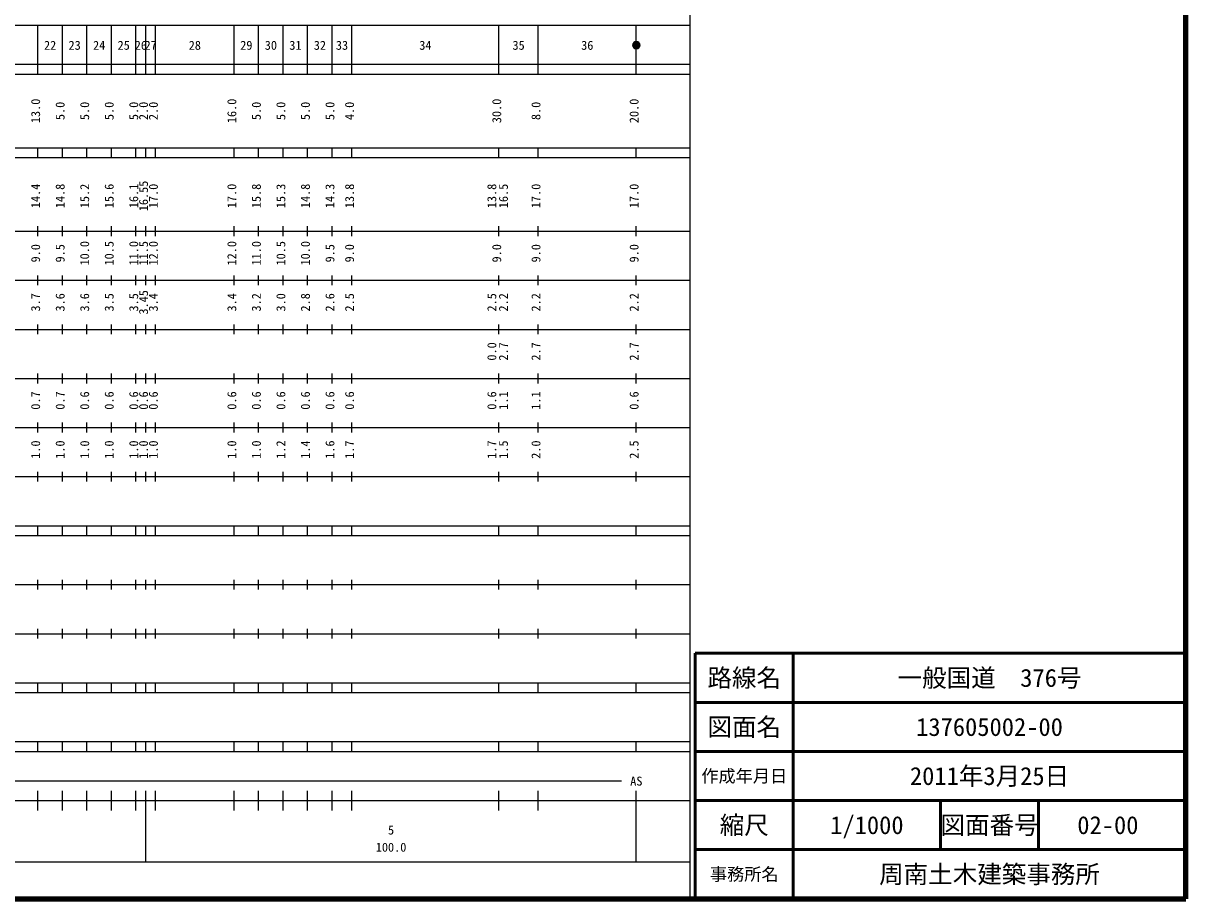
# Model space of a CAD drawing. Units: millimetres on the paper, enlarged 1000 times. Extents: x 40000 to 680000, y 20000 to 380000.
# Drawn here: x 443022 to 680000, y 20000 to 198357 of the extents above; entities that cross this region are included whole.
import ezdxf
from ezdxf.enums import TextEntityAlignment as Align

# ---------------------------------------------------------------- set-up
doc = ezdxf.new("R2010")
doc.units = ezdxf.units.MM
doc.header["$LTSCALE"] = 1000
for name, color, linetype, lineweight in [('M-TTL', 2, 'Continuous', 140), ('M-TTL-BAND', 7, 'Continuous', 25), ('M-TTL-FRAM', 2, 'Continuous', 50), ('M-TTL-LINE', 7, 'Continuous', 50)]:
    doc.layers.add(name, color=color, linetype=linetype, lineweight=lineweight)
doc.layers.add('M-TTL-TXT', color=7, linetype='Continuous')
doc.styles.add('ＭＳ ゴシック', font='')
doc.styles.get('ＭＳ ゴシック').set_extended_font_data('MS Gothic')

msp = doc.modelspace()

# ---------------------------------------------------------------- hatches: boundary and pattern name
at = {"layer": 'M-TTL-BAND'}
msp.add_hatch(color=256, dxfattribs=at).paths.add_polyline_path([(568750, 193907, 1), (567250, 193907, 1)])

# ---------------------------------------------------------------- linework, layer by layer
at = {"layer": 'M-TTL'}
for p, q in [((680000, 20000), (680000, 380000)), ((40000, 20000), (680000, 20000))]:
    msp.add_line(p, q, dxfattribs=at)
at = {"layer": 'M-TTL-BAND'}
for p, q in [((579000, 20000), (579000, 370000)), ((68000, 198000), (579000, 198000)), ((446000, 188000), (446000, 198000)), ((451000, 188000), (451000, 198000)), ((456000, 188000), (456000, 198000)), ((461000, 188000), (461000, 198000)), ((466000, 188000), (466000, 198000)), ((468000, 188000), (468000, 198000)), ((470000, 188000), (470000, 198000)), ((486000, 188000), (486000, 198000)), ((491000, 188000), (491000, 198000)), ((496000, 188000), (496000, 198000)), ((501000, 188000), (501000, 198000)), ((506000, 188000), (506000, 198000)), ((510000, 188000), (510000, 198000)), ((540000, 188000), (540000, 198000)), ((548000, 188000), (548000, 198000)), ((568000, 188000), (568000, 198000)), ((40000, 190000), (579000, 190000)), ((40000, 188000), (579000, 188000)), ((40000, 173000), (579000, 173000)), ((446000, 171000), (446000, 173000)), ((451000, 171000), (451000, 173000)), ((456000, 171000), (456000, 173000)), ((461000, 171000), (461000, 173000)), ((466000, 171000), (466000, 173000)), ((468000, 171000), (468000, 173000)), ((470000, 171000), (470000, 173000)), ((486000, 171000), (486000, 173000)), ((491000, 171000), (491000, 173000)), ((496000, 171000), (496000, 173000)), ((501000, 171000), (501000, 173000)), ((506000, 171000), (506000, 173000)), ((510000, 171000), (510000, 173000)), ((540000, 171000), (540000, 173000)), ((548000, 171000), (548000, 173000)), ((568000, 171000), (568000, 173000)), ((40000, 171000), (579000, 171000)), ((446000, 155000), (446000, 157000)), ((451000, 155000), (451000, 157000)), ((456000, 155000), (456000, 157000)), ((461000, 155000), (461000, 157000)), ((466000, 155000), (466000, 157000)), ((468000, 155000), (468000, 157000)), ((470000, 155000), (470000, 157000)), ((486000, 155000), (486000, 157000)), ((491000, 155000), (491000, 157000)), ((496000, 155000), (496000, 157000)), ((501000, 155000), (501000, 157000)), ((506000, 155000), (506000, 157000)), ((510000, 155000), (510000, 157000)), ((540000, 155000), (540000, 157000)), ((548000, 155000), (548000, 157000)), ((568000, 155000), (568000, 157000)), ((40000, 156000), (579000, 156000)), ((446000, 145000), (446000, 147000)), ((451000, 145000), (451000, 147000)), ((456000, 145000), (456000, 147000)), ((461000, 145000), (461000, 147000)), ((466000, 145000), (466000, 147000)), ((468000, 145000), (468000, 147000)), ((470000, 145000), (470000, 147000)), ((486000, 145000), (486000, 147000)), ((491000, 145000), (491000, 147000)), ((496000, 145000), (496000, 147000)), ((501000, 145000), (501000, 147000)), ((506000, 145000), (506000, 147000)), ((510000, 145000), (510000, 147000)), ((540000, 145000), (540000, 147000)), ((548000, 145000), (548000, 147000)), ((568000, 145000), (568000, 147000)), ((46000, 146000), (579000, 146000)), ((52000, 136000), (579000, 136000)), ((446000, 135000), (446000, 137000)), ((451000, 135000), (451000, 137000)), ((456000, 135000), (456000, 137000)), ((461000, 135000), (461000, 137000)), ((466000, 135000), (466000, 137000)), ((468000, 135000), (468000, 137000)), ((470000, 135000), (470000, 137000)), ((486000, 135000), (486000, 137000)), ((491000, 135000), (491000, 137000)), ((496000, 135000), (496000, 137000)), ((501000, 135000), (501000, 137000)), ((506000, 135000), (506000, 137000)), ((510000, 135000), (510000, 137000)), ((540000, 135000), (540000, 137000)), ((548000, 135000), (548000, 137000)), ((568000, 135000), (568000, 137000)), ((46000, 126000), (579000, 126000)), ((446000, 125000), (446000, 127000)), ((451000, 125000), (451000, 127000)), ((456000, 125000), (456000, 127000)), ((461000, 125000), (461000, 127000)), ((466000, 125000), (466000, 127000)), ((468000, 125000), (468000, 127000)), ((470000, 125000), (470000, 127000)), ((486000, 125000), (486000, 127000)), ((491000, 125000), (491000, 127000)), ((496000, 125000), (496000, 127000)), ((501000, 125000), (501000, 127000)), ((506000, 125000), (506000, 127000)), ((510000, 125000), (510000, 127000)), ((540000, 125000), (540000, 127000)), ((548000, 125000), (548000, 127000)), ((568000, 125000), (568000, 127000)), ((446000, 115000), (446000, 117000)), ((451000, 115000), (451000, 117000)), ((456000, 115000), (456000, 117000)), ((461000, 115000), (461000, 117000)), ((466000, 115000), (466000, 117000)), ((468000, 115000), (468000, 117000)), ((470000, 115000), (470000, 117000)), ((486000, 115000), (486000, 117000)), ((491000, 115000), (491000, 117000)), ((496000, 115000), (496000, 117000)), ((501000, 115000), (501000, 117000)), ((506000, 115000), (506000, 117000)), ((510000, 115000), (510000, 117000)), ((540000, 115000), (540000, 117000)), ((548000, 115000), (548000, 117000)), ((568000, 115000), (568000, 117000)), ((52000, 116000), (579000, 116000)), ((446000, 105000), (446000, 107000)), ((451000, 105000), (451000, 107000)), ((456000, 105000), (456000, 107000)), ((461000, 105000), (461000, 107000)), ((466000, 105000), (466000, 107000)), ((468000, 105000), (468000, 107000)), ((470000, 105000), (470000, 107000)), ((486000, 105000), (486000, 107000)), ((491000, 105000), (491000, 107000)), ((496000, 105000), (496000, 107000)), ((501000, 105000), (501000, 107000)), ((506000, 105000), (506000, 107000)), ((510000, 105000), (510000, 107000)), ((540000, 105000), (540000, 107000)), ((548000, 105000), (548000, 107000)), ((568000, 105000), (568000, 107000)), ((46000, 106000), (579000, 106000)), ((40000, 96000), (579000, 96000)), ((446000, 94000), (446000, 96000)), ((451000, 94000), (451000, 96000)), ((456000, 94000), (456000, 96000)), ((461000, 94000), (461000, 96000)), ((466000, 94000), (466000, 96000)), ((468000, 94000), (468000, 96000)), ((470000, 94000), (470000, 96000)), ((486000, 94000), (486000, 96000)), ((491000, 94000), (491000, 96000)), ((496000, 94000), (496000, 96000)), ((501000, 94000), (501000, 96000)), ((506000, 94000), (506000, 96000)), ((510000, 94000), (510000, 96000)), ((540000, 94000), (540000, 96000)), ((548000, 94000), (548000, 96000)), ((568000, 94000), (568000, 96000)), ((40000, 94000), (579000, 94000)), ((49000, 84000), (579000, 84000)), ((446000, 83000), (446000, 85000)), ((451000, 83000), (451000, 85000)), ((456000, 83000), (456000, 85000)), ((461000, 83000), (461000, 85000)), ((466000, 83000), (466000, 85000)), ((468000, 83000), (468000, 85000)), ((470000, 83000), (470000, 85000)), ((486000, 83000), (486000, 85000)), ((491000, 83000), (491000, 85000)), ((496000, 83000), (496000, 85000)), ((501000, 83000), (501000, 85000)), ((506000, 83000), (506000, 85000)), ((510000, 83000), (510000, 85000)), ((540000, 83000), (540000, 85000)), ((548000, 83000), (548000, 85000)), ((568000, 83000), (568000, 85000)), ((40000, 74000), (579000, 74000)), ((446000, 73000), (446000, 75000)), ((451000, 73000), (451000, 75000)), ((456000, 73000), (456000, 75000)), ((461000, 73000), (461000, 75000)), ((466000, 73000), (466000, 75000)), ((468000, 73000), (468000, 75000)), ((470000, 73000), (470000, 75000)), ((486000, 73000), (486000, 75000)), ((491000, 73000), (491000, 75000)), ((496000, 73000), (496000, 75000)), ((501000, 73000), (501000, 75000)), ((506000, 73000), (506000, 75000)), ((510000, 73000), (510000, 75000)), ((540000, 73000), (540000, 75000)), ((548000, 73000), (548000, 75000)), ((568000, 73000), (568000, 75000)), ((40000, 64000), (579000, 64000)), ((446000, 62000), (446000, 64000)), ((451000, 62000), (451000, 64000)), ((456000, 62000), (456000, 64000)), ((461000, 62000), (461000, 64000)), ((466000, 62000), (466000, 64000)), ((468000, 62000), (468000, 64000)), ((470000, 62000), (470000, 64000)), ((486000, 62000), (486000, 64000)), ((491000, 62000), (491000, 64000)), ((496000, 62000), (496000, 64000)), ((501000, 62000), (501000, 64000)), ((506000, 62000), (506000, 64000)), ((510000, 62000), (510000, 64000)), ((540000, 62000), (540000, 64000)), ((548000, 62000), (548000, 64000)), ((568000, 62000), (568000, 64000)), ((40000, 62000), (579000, 62000)), ((40000, 52000), (579000, 52000)), ((40000, 50000), (579000, 50000)), ((446000, 50000), (446000, 52000)), ((451000, 50000), (451000, 52000)), ((456000, 50000), (456000, 52000)), ((461000, 50000), (461000, 52000)), ((466000, 50000), (466000, 52000)), ((468000, 50000), (468000, 52000)), ((470000, 50000), (470000, 52000)), ((486000, 50000), (486000, 52000)), ((491000, 50000), (491000, 52000)), ((496000, 50000), (496000, 52000)), ((501000, 50000), (501000, 52000)), ((506000, 50000), (506000, 52000)), ((510000, 50000), (510000, 52000)), ((540000, 50000), (540000, 52000)), ((548000, 50000), (548000, 52000)), ((568000, 50000), (568000, 52000)), ((71000, 44000), (565000, 44000)), ((446000, 38000), (446000, 42000)), ((451000, 38000), (451000, 42000)), ((456000, 38000), (456000, 42000)), ((461000, 38000), (461000, 42000)), ((466000, 38000), (466000, 42000)), ((468000, 27500), (468000, 42000)), ((470000, 38000), (470000, 42000)), ((486000, 38000), (486000, 42000)), ((491000, 38000), (491000, 42000)), ((496000, 38000), (496000, 42000)), ((501000, 38000), (501000, 42000)), ((506000, 38000), (506000, 42000)), ((510000, 38000), (510000, 42000)), ((540000, 38000), (540000, 42000)), ((548000, 38000), (548000, 42000)), ((568000, 27500), (568000, 42000)), ((40000, 40000), (579000, 40000)), ((68000, 27500), (579000, 27500))]:
    msp.add_line(p, q, dxfattribs=at)
msp.add_lwpolyline([(568750, 193907, 1), (567250, 193907, 1)], format="xyb", close=True, dxfattribs=at)
at = {"layer": 'M-TTL-FRAM'}
for p, q in [((680000, 70000), (580000, 70000)), ((580000, 70000), (580000, 20000))]:
    msp.add_line(p, q, dxfattribs=at)
at = {"layer": 'M-TTL-LINE'}
for p, q in [((600000, 70000), (600000, 20000)), ((680000, 60000), (580000, 60000)), ((680000, 50000), (580000, 50000)), ((680000, 40000), (580000, 40000)), ((630000, 40000), (630000, 30000)), ((650000, 40000), (650000, 30000)), ((680000, 30000), (580000, 30000))]:
    msp.add_line(p, q, dxfattribs=at)

# ---------------------------------------------------------------- texts
at = {"layer": 'M-TTL-BAND', "style": 'ＭＳ ゴシック'}
for s, p in [('22', (448500, 192405)), ('23', (453500, 192405)), ('24', (458500, 192405)), ('25', (463500, 192405)), ('26', (467000, 192405)), ('27', (469000, 192405)), ('28', (478000, 192405)), ('29', (488500, 192405)), ('30', (493500, 192405)), ('31', (498500, 192405)), ('32', (503500, 192405)), ('33', (508000, 192405)), ('34', (525000, 192405)), ('35', (544000, 192405)), ('36', (558000, 192405)), ('AS', (568000, 42500)), ('5', (518000, 32523)), ('100.0', (518000, 29033))]:
    msp.add_text(s, height=1833, dxfattribs=at).set_placement(p, align=Align.BOTTOM_CENTER)
for s, p in [('13.0', (447000, 180500)), ('16.0', (487000, 180500)), ('30.0', (541000, 180500)), ('20.0', (569000, 180500)), ('5.0', (452000, 180500)), ('5.0', (457000, 180500)), ('5.0', (462000, 180500)), ('5.0', (467000, 180500)), ('2.0', (469000, 180500)), ('2.0', (471000, 180500)), ('5.0', (492000, 180500)), ('5.0', (497000, 180500)), ('5.0', (502000, 180500)), ('5.0', (507000, 180500)), ('4.0', (511000, 180500)), ('8.0', (549000, 180500)), ('16.55', (469000, 163174)), ('14.4', (447000, 163174)), ('14.8', (452000, 163174)), ('15.2', (457000, 163174)), ('15.6', (462000, 163174)), ('16.1', (467000, 163174)), ('17.0', (471000, 163174)), ('17.0', (487000, 163174)), ('15.8', (492000, 163174)), ('15.3', (497000, 163174)), ('14.8', (502000, 163174)), ('14.3', (507000, 163174)), ('13.8', (511000, 163174)), ('13.8', (540000, 163174)), ('16.5', (542370, 163174)), ('17.0', (549000, 163174)), ('17.0', (569000, 163174)), ('9.0', (447000, 151500)), ('9.5', (452000, 151500)), ('10.0', (457000, 151500)), ('10.5', (462000, 151500)), ('11.0', (467000, 151500)), ('11.5', (469000, 151500)), ('12.0', (471000, 151500)), ('12.0', (487000, 151500)), ('11.0', (492000, 151500)), ('10.5', (497000, 151500)), ('10.0', (502000, 151500)), ('9.5', (507000, 151500)), ('9.0', (511000, 151500)), ('9.0', (541000, 151500)), ('9.0', (549000, 151500)), ('9.0', (569000, 151500)), ('3.7', (447000, 141500)), ('3.6', (452000, 141500)), ('3.6', (457000, 141500)), ('3.5', (462000, 141500)), ('3.5', (467000, 141500)), ('3.45', (469000, 141500)), ('3.4', (471000, 141500)), ('3.4', (487000, 141500)), ('3.2', (492000, 141500)), ('3.0', (497000, 141500)), ('2.8', (502000, 141500)), ('2.6', (507000, 141500)), ('2.5', (511000, 141500)), ('2.5', (540000, 141500)), ('2.2', (542370, 141500)), ('2.2', (549000, 141500)), ('2.2', (569000, 141500)), ('0.0', (540000, 131500)), ('2.7', (542370, 131500)), ('2.7', (549000, 131500)), ('2.7', (569000, 131500)), ('0.7', (447000, 121500)), ('0.7', (452000, 121500)), ('0.6', (457000, 121500)), ('0.6', (462000, 121500)), ('0.6', (467000, 121500)), ('0.6', (469000, 121500)), ('0.6', (471000, 121500)), ('0.6', (487000, 121500)), ('0.6', (492000, 121500)), ('0.6', (497000, 121500)), ('0.6', (502000, 121500)), ('0.6', (507000, 121500)), ('0.6', (511000, 121500)), ('0.6', (540000, 121500)), ('1.1', (542370, 121500)), ('1.1', (549000, 121500)), ('0.6', (569000, 121500)), ('1.0', (447000, 111500)), ('1.0', (452000, 111500)), ('1.0', (457000, 111500)), ('1.0', (462000, 111500)), ('1.0', (467000, 111500)), ('1.0', (469000, 111500)), ('1.0', (471000, 111500)), ('1.0', (487000, 111500)), ('1.0', (492000, 111500)), ('1.2', (497000, 111500)), ('1.4', (502000, 111500)), ('1.6', (507000, 111500)), ('1.7', (511000, 111500)), ('1.7', (540000, 111500)), ('1.5', (542370, 111500)), ('2.0', (549000, 111500)), ('2.5', (569000, 111500))]:
    msp.add_text(s, height=1833, rotation=90, dxfattribs=at).set_placement(p, align=Align.BOTTOM_CENTER)
at = {"layer": 'M-TTL-TXT', "style": 'ＭＳ ゴシック'}
for s, height, p in [('路線名', 3666, (590000, 65000)), ('路線名', 3666, (590000, 65000)), ('一般国道\u3000376号', 3666, (640000, 65000)), ('図面名', 3666, (590000, 55000)), ('図面名', 3666, (590000, 55000)), ('137605002-00', 3666, (640000, 55000)), ('作成年月日', 2566, (590000, 45000)), ('作成年月日', 2566, (590000, 45000)), ('2011年3月25日', 3666, (640000, 45000)), ('縮尺', 3666, (590000, 35000)), ('縮尺', 3666, (590000, 35000)), ('1/1000', 3666, (615000, 35000)), ('図面番号', 3666, (640000, 35000)), ('図面番号', 3666, (640000, 35000)), ('02-00', 3666, (664125, 35000)), ('事務所名', 2566, (590000, 25000)), ('事務所名', 2566, (590000, 25000)), ('周南土木建築事務所', 3666, (640000, 25000))]:
    msp.add_text(s, height=height, dxfattribs=at).set_placement(p, align=Align.MIDDLE_CENTER)

doc.saveas('drawing.dxf')
